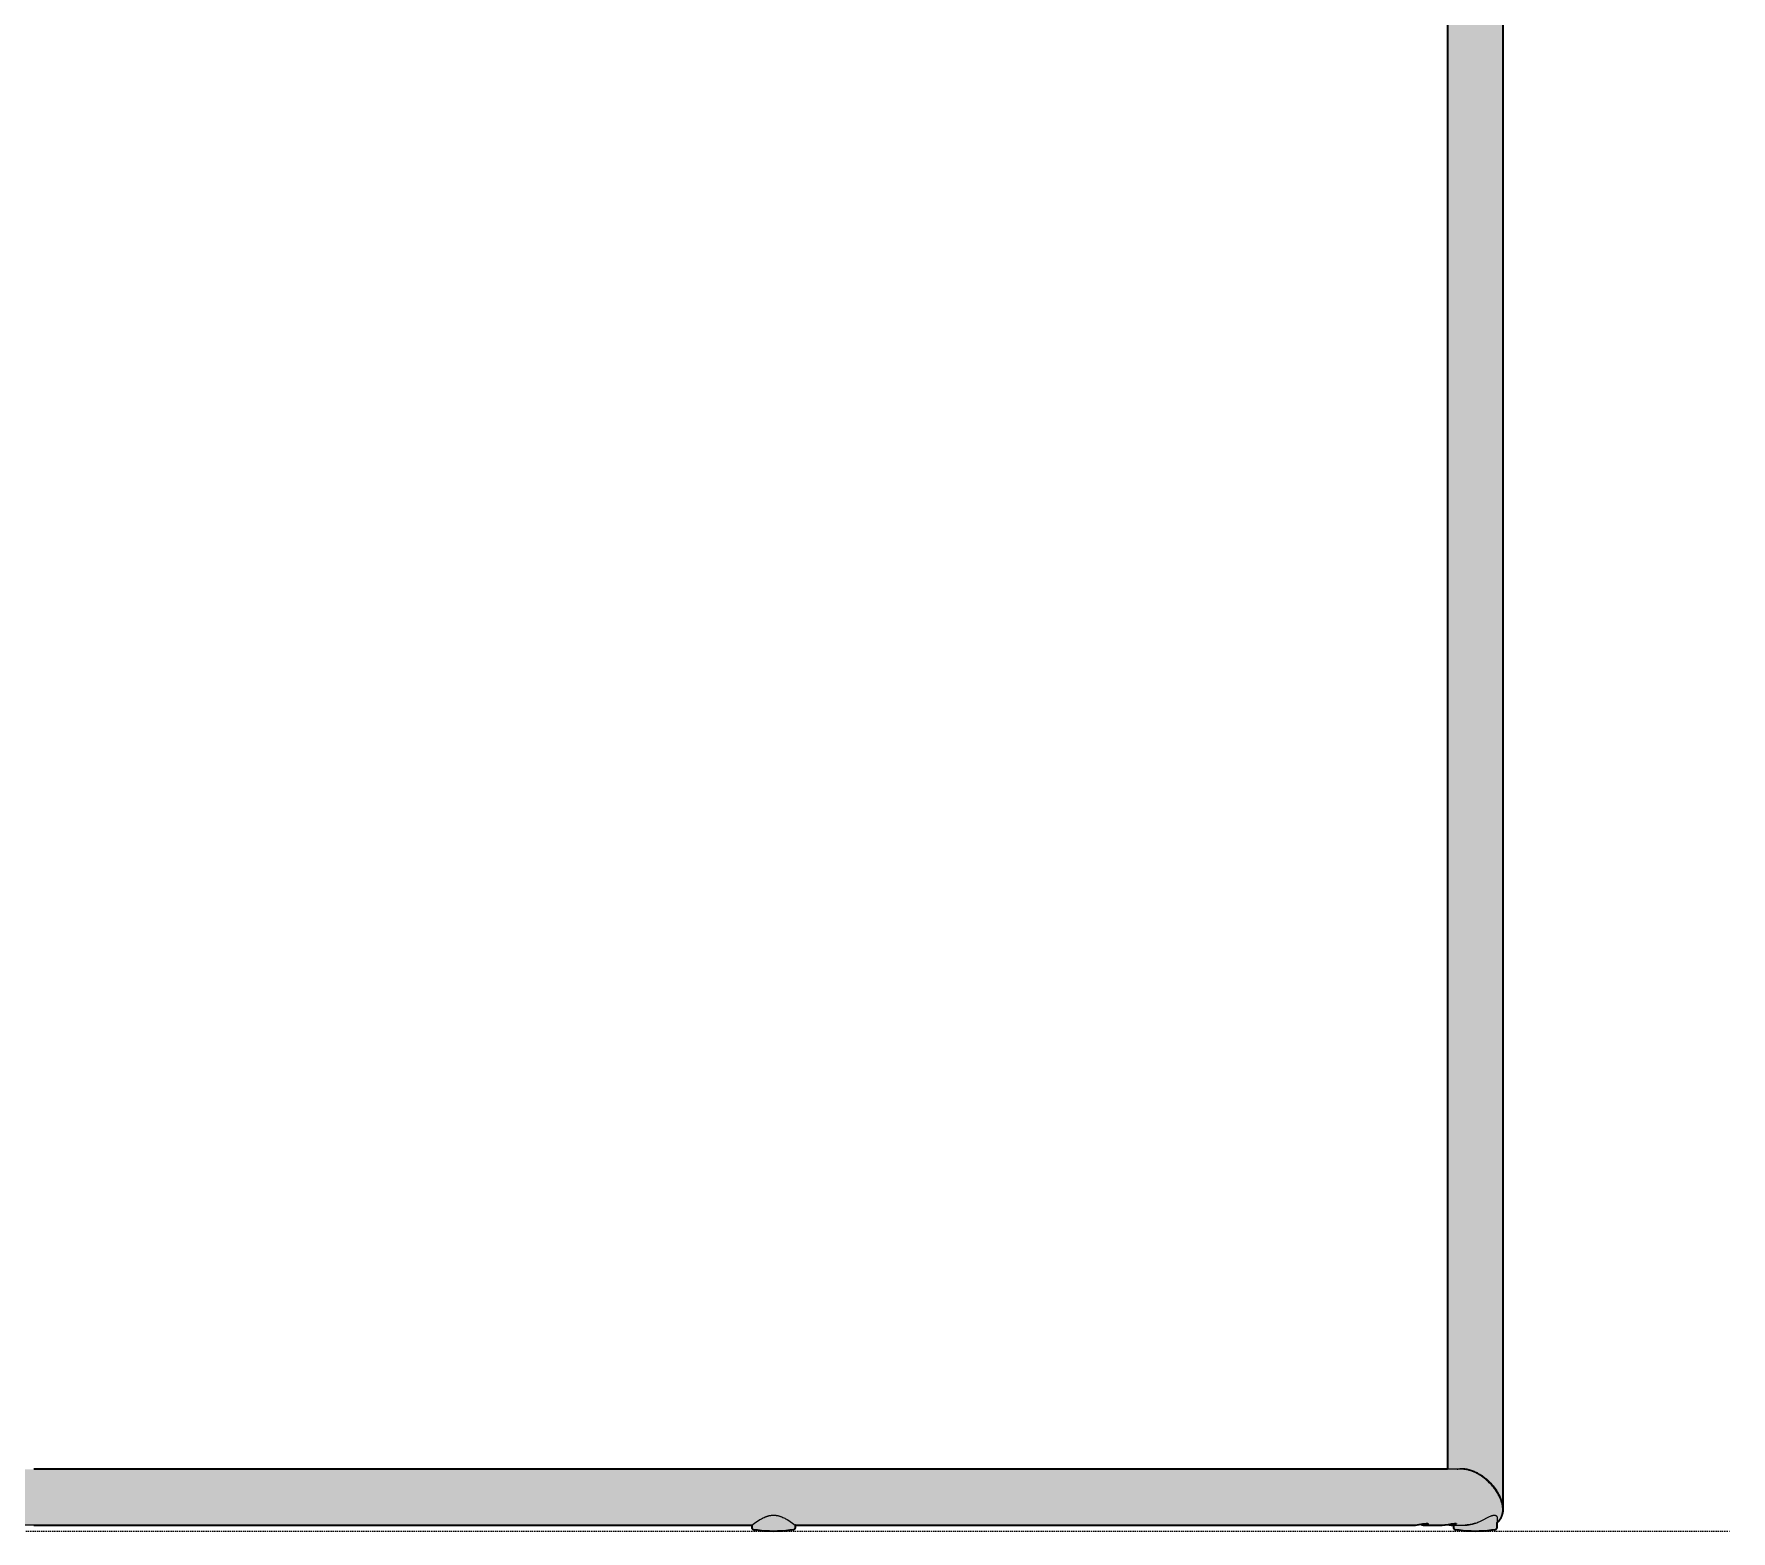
# Model space of a CAD drawing. Header units: millimetres. Extents: x 0 to 2832, y -1153 to 1503.
# Drawn here: x 852 to 1704, y 0 to 752 of the extents above; entities that cross this region are included whole.
import ezdxf

# ---------------------------------------------------------------- set-up
doc = ezdxf.new("R2010")
doc.units = ezdxf.units.MM
doc.linetypes.add('Dots', pattern=[1, 0, -1])
doc.layers.add('Blocks', color=7, linetype='Continuous')
doc.layers.add('Blocks$Fill', color=7, linetype='Continuous', true_color=0xffffff)
for name, color, linetype, lineweight, true_color in [('Blocks$Inner', 7, 'Continuous', 25, 0x007f00), ('Blocks$Outline', 7, 'Continuous', 35, 0xff3f3f), ('Groud', 7, 'Dots', 25, 0x243775)]:
    doc.layers.add(name, color=color, linetype=linetype, lineweight=lineweight, true_color=true_color)

# ---------------------------------------------------------------- blocks, each defined once
blk = doc.blocks.new('Colour Coat Rack Front')
at = {"layer": 'Blocks$Fill'}
h = blk.add_hatch(color=256, dxfattribs=at)
h.paths.add_polyline_path([(851.87, 1503.02), (213.6, 1503.02), (164.99, 1503.02), (164.67, 1503.02), (164.36, 1503), (164.05, 1502.98), (163.75, 1502.95), (163.46, 1502.91), (163.17, 1502.86), (162.88, 1502.8), (162.6, 1502.73), (162.47, 1502.69), (162.33, 1502.65), (162.2, 1502.61), (162.07, 1502.57), (161.94, 1502.52), (161.81, 1502.47), (161.68, 1502.42), (161.56, 1502.37), (161.44, 1502.32), (161.31, 1502.26), (161.2, 1502.2), (161.08, 1502.15), (160.96, 1502.08), (160.85, 1502.02), (160.74, 1501.95), (160.63, 1501.89), (160.52, 1501.82), (160.41, 1501.75), (160.31, 1501.68), (160.21, 1501.6), (160.11, 1501.53), (160.01, 1501.45), (159.91, 1501.37), (159.82, 1501.29), (159.73, 1501.21), (159.64, 1501.12), (159.55, 1501.04), (159.46, 1500.95), (159.38, 1500.86), (159.3, 1500.78), (159.22, 1500.68), (159.14, 1500.59), (159.06, 1500.5), (158.99, 1500.41), (158.92, 1500.31), (158.84, 1500.21), (158.78, 1500.12), (158.71, 1500.02), (158.65, 1499.92), (158.58, 1499.82), (158.52, 1499.71), (158.46, 1499.61), (158.41, 1499.51), (158.35, 1499.4), (158.25, 1499.19), (158.15, 1498.98), (158.13, 1498.94), (158.06, 1498.79), (157.99, 1498.64), (157.93, 1498.49), (157.87, 1498.34), (157.81, 1498.18), (157.76, 1498.02), (157.71, 1497.86), (157.66, 1497.7), (157.61, 1497.53), (157.57, 1497.36), (157.53, 1497.19), (157.5, 1497.02), (157.47, 1496.84), (157.44, 1496.66), (157.41, 1496.48), (157.39, 1496.3), (157.37, 1496.12), (157.35, 1495.93), (157.34, 1495.74), (157.33, 1495.56), (157.33, 1495.36), (157.33, 1495.17), (157.33, 10.87), (157.33, 10.68), (157.33, 10.49), (157.34, 10.3), (157.35, 10.11), (157.37, 9.92), (157.39, 9.74), (157.41, 9.56), (157.44, 9.38), (157.47, 9.2), (157.5, 9.03), (157.53, 8.85), (157.57, 8.68), (157.61, 8.51), (157.66, 8.35), (157.71, 8.18), (157.76, 8.02), (157.81, 7.86), (157.87, 7.71), (157.93, 7.55), (157.99, 7.4), (158.06, 7.25), (158.13, 7.11), (158.15, 7.07), (158.25, 6.85), (158.35, 6.64), (158.41, 6.54), (158.46, 6.43), (158.52, 6.33), (158.58, 6.23), (158.65, 6.13), (158.71, 6.03), (158.78, 5.93), (158.84, 5.83), (158.92, 5.73), (158.99, 5.64), (159.06, 5.54), (159.14, 5.45), (159.22, 5.36), (159.3, 5.27), (159.38, 5.18), (159.46, 5.09), (159.55, 5), (159.64, 4.92), (159.73, 4.84), (159.82, 4.75), (159.91, 4.67), (160.01, 4.59), (160.11, 4.52), (160.21, 4.44), (160.31, 4.37), (160.33, 4.36), (160.33, 1.84), (160.33, 1.81), (160.33, 1.77), (160.33, 1.74), (160.34, 1.7), (160.34, 1.67), (160.35, 1.64), (160.36, 1.6), (160.37, 1.57), (160.37, 1.54), (160.39, 1.5), (160.4, 1.47), (160.41, 1.44), (160.43, 1.41), (160.44, 1.38), (160.46, 1.35), (160.47, 1.32), (160.49, 1.29), (160.51, 1.26), (160.53, 1.23), (160.55, 1.21), (160.58, 1.18), (160.6, 1.16), (160.62, 1.13), (160.65, 1.11), (160.67, 1.08), (160.7, 1.06), (160.73, 1.04), (160.75, 1.02), (160.78, 1), (160.81, 0.98), (160.84, 0.97), (160.87, 0.95), (160.9, 0.94), (160.93, 0.92), (160.96, 0.91), (161, 0.9), (161.03, 0.89), (161.06, 0.88), (161.09, 0.87), (161.13, 0.86), (161.16, 0.85), (163.18, 0.55), (165.21, 0.31), (167.25, 0.14), (169.29, 0.03), (171.33, 0), (173.37, 0.03), (175.41, 0.14), (177.45, 0.31), (179.47, 0.55), (181.49, 0.85), (181.53, 0.86), (181.56, 0.87), (181.59, 0.88), (181.63, 0.89), (181.66, 0.9), (181.69, 0.91), (181.72, 0.92), (181.75, 0.94), (181.79, 0.95), (181.82, 0.97), (181.85, 0.98), (181.87, 1), (181.9, 1.02), (181.93, 1.04), (181.96, 1.06), (181.98, 1.08), (182.01, 1.11), (182.03, 1.13), (182.06, 1.16), (182.08, 1.18), (182.1, 1.21), (182.12, 1.23), (182.14, 1.26), (182.16, 1.29), (182.18, 1.32), (182.2, 1.35), (182.22, 1.38), (182.23, 1.41), (182.24, 1.44), (182.26, 1.47), (182.27, 1.5), (182.28, 1.54), (182.29, 1.57), (182.3, 1.6), (182.31, 1.64), (182.31, 1.67), (182.32, 1.7), (182.32, 1.74), (182.33, 1.77), (182.33, 1.81), (182.33, 1.84), (182.33, 3.02), (183.52, 3.02), (185.04, 3.15), (185.68, 3.23), (185.71, 3.23), (186.85, 3.11), (187.99, 3.02), (197.44, 3.02), (198.64, 3.12), (199.55, 3.22), (199.92, 3.17), (200.4, 3.11), (200.87, 3.07), (201.34, 3.04), (201.63, 3.03), (201.91, 3.02), (213.6, 3.02), (512.69, 3.02), (512.66, 3), (512.63, 2.98), (512.61, 2.96), (512.53, 2.9), (512.53, 1.84), (512.53, 1.81), (512.53, 1.77), (512.53, 1.74), (512.54, 1.7), (512.54, 1.67), (512.55, 1.64), (512.55, 1.6), (512.56, 1.57), (512.57, 1.54), (512.58, 1.5), (512.6, 1.47), (512.61, 1.44), (512.62, 1.41), (512.64, 1.38), (512.66, 1.35), (512.67, 1.32), (512.69, 1.29), (512.71, 1.26), (512.73, 1.23), (512.75, 1.21), (512.77, 1.18), (512.8, 1.16), (512.82, 1.13), (512.85, 1.11), (512.87, 1.08), (512.9, 1.06), (512.92, 1.04), (512.95, 1.02), (512.98, 1), (513.01, 0.98), (513.04, 0.97), (513.07, 0.95), (513.1, 0.94), (513.13, 0.92), (513.16, 0.91), (513.19, 0.9), (513.23, 0.89), (513.26, 0.88), (513.29, 0.87), (513.33, 0.86), (513.36, 0.85), (515.38, 0.55), (517.41, 0.31), (519.44, 0.14), (521.48, 0.03), (523.53, 0), (525.57, 0.03), (527.61, 0.14), (529.64, 0.31), (531.67, 0.55), (533.69, 0.85), (533.73, 0.86), (533.76, 0.87), (533.79, 0.88), (533.83, 0.89), (533.86, 0.9), (533.89, 0.91), (533.92, 0.92), (533.95, 0.94), (533.98, 0.95), (534.01, 0.97), (534.04, 0.98), (534.07, 1), (534.1, 1.02), (534.13, 1.04), (534.16, 1.06), (534.18, 1.08), (534.21, 1.11), (534.23, 1.13), (534.26, 1.16), (534.28, 1.18), (534.3, 1.21), (534.32, 1.23), (534.34, 1.26), (534.36, 1.29), (534.38, 1.32), (534.4, 1.35), (534.41, 1.38), (534.43, 1.41), (534.44, 1.44), (534.46, 1.47), (534.47, 1.5), (534.48, 1.54), (534.49, 1.57), (534.5, 1.6), (534.51, 1.64), (534.51, 1.67), (534.52, 1.7), (534.52, 1.74), (534.52, 1.77), (534.53, 1.81), (534.53, 1.84), (534.53, 2.8), (534.52, 2.82), (534.52, 2.85), (534.51, 2.87), (534.5, 2.9), (534.49, 2.92), (534.47, 2.94), (534.45, 2.96), (534.44, 2.96), (534.42, 2.98), (534.39, 3), (534.37, 3.02), (851.87, 3.02), (894.79, 3.02), (1212.29, 3.02), (1212.27, 3), (1212.26, 3), (1212.24, 2.98), (1212.23, 2.98), (1212.23, 2.97), (1212.22, 2.97), (1212.22, 2.97), (1212.21, 2.96), (1212.21, 2.96), (1212.2, 2.95), (1212.2, 2.95), (1212.19, 2.95), (1212.19, 2.94), (1212.18, 2.94), (1212.18, 2.93), (1212.17, 2.93), (1212.17, 2.92), (1212.17, 2.92), (1212.16, 2.91), (1212.16, 2.9), (1212.15, 2.9), (1212.15, 2.89), (1212.15, 2.89), (1212.15, 2.88), (1212.14, 2.87), (1212.14, 2.87), (1212.14, 2.86), (1212.14, 2.85), (1212.13, 2.85), (1212.13, 2.84), (1212.13, 2.83), (1212.13, 2.83), (1212.13, 2.82), (1212.13, 2.81), (1212.13, 2.81), (1212.13, 2.8), (1212.13, 1.84), (1212.13, 1.8), (1212.13, 1.77), (1212.13, 1.74), (1212.14, 1.7), (1212.14, 1.67), (1212.15, 1.63), (1212.16, 1.6), (1212.17, 1.57), (1212.18, 1.53), (1212.19, 1.5), (1212.2, 1.47), (1212.21, 1.43), (1212.23, 1.4), (1212.24, 1.37), (1212.26, 1.34), (1212.28, 1.31), (1212.3, 1.28), (1212.32, 1.25), (1212.34, 1.23), (1212.36, 1.2), (1212.38, 1.17), (1212.41, 1.15), (1212.43, 1.12), (1212.46, 1.1), (1212.48, 1.08), (1212.51, 1.05), (1212.54, 1.03), (1212.57, 1.01), (1212.59, 0.99), (1212.62, 0.98), (1212.65, 0.96), (1212.69, 0.94), (1212.72, 0.93), (1212.75, 0.91), (1212.96, 0.85), (1214.98, 0.55), (1217.01, 0.31), (1219.05, 0.14), (1221.09, 0.03), (1223.13, 0), (1225.17, 0.03), (1227.21, 0.14), (1229.25, 0.31), (1231.28, 0.55), (1233.3, 0.85), (1233.33, 0.86), (1233.36, 0.87), (1233.4, 0.88), (1233.43, 0.89), (1233.46, 0.9), (1233.49, 0.91), (1233.52, 0.92), (1233.56, 0.94), (1233.59, 0.95), (1233.62, 0.97), (1233.65, 0.98), (1233.68, 1), (1233.7, 1.02), (1233.73, 1.04), (1233.76, 1.06), (1233.78, 1.08), (1233.81, 1.11), (1233.83, 1.13), (1233.86, 1.16), (1233.88, 1.18), (1233.9, 1.21), (1233.92, 1.23), (1233.95, 1.26), (1233.96, 1.29), (1233.98, 1.32), (1234, 1.35), (1234.02, 1.38), (1234.03, 1.41), (1234.05, 1.44), (1234.06, 1.47), (1234.07, 1.5), (1234.08, 1.54), (1234.09, 1.57), (1234.1, 1.6), (1234.11, 1.64), (1234.11, 1.67), (1234.12, 1.7), (1234.12, 1.74), (1234.13, 1.77), (1234.13, 1.81), (1234.13, 1.84), (1234.13, 2.8), (1234.13, 2.82), (1234.12, 2.85), (1234.11, 2.87), (1234.1, 2.9), (1234.09, 2.92), (1234.07, 2.94), (1234.05, 2.96), (1234.05, 2.96), (1234.05, 2.96), (1234.04, 2.96), (1234.04, 2.97), (1234.03, 2.97), (1234.02, 2.98), (1234.02, 2.98), (1234.01, 2.99), (1234, 3), (1233.99, 3), (1233.97, 3.02), (1533.06, 3.02), (1544.79, 3.02), (1545.35, 3.03), (1547.25, 3.23), (1549.1, 3.55), (1550.61, 3.8), (1551.46, 3.82), (1551.46, 3.1), (1548.29, 3.1), (1549.26, 3.02), (1558.71, 3.02), (1560.27, 3.16), (1561.82, 3.35), (1563.36, 3.58), (1564.9, 3.85), (1565.4, 3.85), (1565.4, 3.85), (1565.41, 3.86), (1565.42, 3.86), (1565.43, 3.86), (1565.44, 3.86), (1565.44, 3.86), (1565.45, 3.86), (1565.46, 3.86), (1565.47, 3.87), (1565.48, 3.87), (1565.49, 3.87), (1565.49, 3.86), (1565.5, 3.86), (1565.51, 3.86), (1565.52, 3.86), (1565.53, 3.86), (1565.53, 3.86), (1565.54, 3.86), (1565.55, 3.85), (1565.56, 3.85), (1565.57, 3.85), (1565.57, 3.85), (1565.58, 3.84), (1565.59, 3.84), (1565.6, 3.83), (1565.6, 3.83), (1565.61, 3.83), (1565.62, 3.82), (1565.62, 3.82), (1565.63, 3.81), (1565.64, 3.81), (1565.64, 3.8), (1565.65, 3.79), (1565.65, 3.79), (1565.66, 3.78), (1565.67, 3.78), (1565.67, 3.77), (1565.67, 3.76), (1565.68, 3.75), (1565.68, 3.75), (1565.69, 3.74), (1565.69, 3.73), (1565.7, 3.73), (1565.7, 3.72), (1565.7, 3.71), (1565.7, 3.7), (1565.71, 3.69), (1565.71, 3.69), (1565.71, 3.68), (1565.71, 3.67), (1565.71, 3.66), (1565.72, 3.65), (1565.72, 3.65), (1565.72, 3.64), (1565.72, 3.63), (1565.41, 3.38), (1565.41, 3.1), (1562.21, 3.1), (1563.18, 3.02), (1564.33, 3.02), (1564.33, 1.84), (1564.33, 1.81), (1564.33, 1.77), (1564.33, 1.74), (1564.34, 1.7), (1564.34, 1.67), (1564.35, 1.64), (1564.36, 1.6), (1564.37, 1.57), (1564.37, 1.54), (1564.39, 1.5), (1564.4, 1.47), (1564.41, 1.44), (1564.43, 1.41), (1564.44, 1.38), (1564.46, 1.35), (1564.47, 1.32), (1564.49, 1.29), (1564.51, 1.26), (1564.53, 1.23), (1564.55, 1.21), (1564.58, 1.18), (1564.6, 1.16), (1564.62, 1.13), (1564.65, 1.11), (1564.67, 1.08), (1564.7, 1.06), (1564.73, 1.04), (1564.75, 1.02), (1564.78, 1), (1564.81, 0.98), (1564.84, 0.97), (1564.87, 0.95), (1564.9, 0.94), (1564.93, 0.92), (1564.96, 0.91), (1565, 0.9), (1565.03, 0.89), (1565.06, 0.88), (1565.09, 0.87), (1565.13, 0.86), (1565.16, 0.85), (1567.18, 0.55), (1569.21, 0.31), (1571.25, 0.14), (1573.29, 0.03), (1575.33, 0), (1577.37, 0.03), (1579.41, 0.14), (1581.45, 0.31), (1583.47, 0.55), (1585.49, 0.85), (1585.53, 0.86), (1585.56, 0.87), (1585.59, 0.88), (1585.63, 0.89), (1585.66, 0.9), (1585.69, 0.91), (1585.72, 0.92), (1585.75, 0.94), (1585.79, 0.95), (1585.82, 0.97), (1585.85, 0.98), (1585.87, 1), (1585.9, 1.02), (1585.93, 1.04), (1585.96, 1.06), (1585.98, 1.08), (1586.01, 1.11), (1586.03, 1.13), (1586.06, 1.16), (1586.08, 1.18), (1586.1, 1.21), (1586.12, 1.23), (1586.14, 1.26), (1586.16, 1.29), (1586.18, 1.32), (1586.2, 1.35), (1586.22, 1.38), (1586.23, 1.41), (1586.24, 1.44), (1586.26, 1.47), (1586.27, 1.5), (1586.28, 1.54), (1586.29, 1.57), (1586.3, 1.6), (1586.31, 1.64), (1586.31, 1.67), (1586.32, 1.7), (1586.32, 1.74), (1586.33, 1.77), (1586.33, 1.81), (1586.33, 1.84), (1586.33, 4.36), (1586.42, 4.42), (1586.52, 4.5), (1586.61, 4.57), (1586.7, 4.64), (1586.79, 4.72), (1586.88, 4.79), (1586.97, 4.87), (1587.05, 4.95), (1587.13, 5.03), (1587.22, 5.12), (1587.29, 5.2), (1587.37, 5.28), (1587.45, 5.37), (1587.52, 5.46), (1587.59, 5.54), (1587.66, 5.63), (1587.73, 5.72), (1587.8, 5.81), (1587.86, 5.91), (1587.93, 6), (1588.05, 6.19), (1588.16, 6.38), (1588.27, 6.58), (1588.37, 6.78), (1588.47, 6.98), (1588.5, 7.07), (1588.62, 7.32), (1588.73, 7.58), (1588.83, 7.84), (1588.92, 8.11), (1589, 8.38), (1589.07, 8.65), (1589.14, 8.92), (1589.19, 9.2), (1589.24, 9.47), (1589.27, 9.75), (1589.3, 10.03), (1589.32, 10.31), (1589.33, 10.59), (1589.33, 10.87), (1589.33, 1495.17), (1589.33, 1495.45), (1589.32, 1495.73), (1589.3, 1496.01), (1589.27, 1496.29), (1589.24, 1496.57), (1589.19, 1496.85), (1589.14, 1497.12), (1589.07, 1497.4), (1589, 1497.67), (1588.92, 1497.93), (1588.83, 1498.2), (1588.73, 1498.46), (1588.62, 1498.72), (1588.5, 1498.98), (1588.47, 1499.06), (1588.41, 1499.19), (1588.35, 1499.31), (1588.28, 1499.44), (1588.22, 1499.57), (1588.14, 1499.7), (1588.07, 1499.82), (1587.99, 1499.94), (1587.91, 1500.06), (1587.83, 1500.18), (1587.75, 1500.3), (1587.66, 1500.42), (1587.57, 1500.53), (1587.47, 1500.64), (1587.38, 1500.75), (1587.28, 1500.86), (1587.18, 1500.97), (1587.07, 1501.07), (1586.96, 1501.18), (1586.85, 1501.28), (1586.74, 1501.37), (1586.62, 1501.47), (1586.5, 1501.56), (1586.37, 1501.65), (1586.25, 1501.74), (1586.12, 1501.83), (1585.99, 1501.91), (1585.85, 1501.99), (1585.72, 1502.07), (1585.58, 1502.15), (1585.43, 1502.22), (1585.29, 1502.29), (1585.14, 1502.35), (1584.99, 1502.42), (1584.83, 1502.48), (1584.68, 1502.54), (1584.52, 1502.59), (1584.36, 1502.64), (1584.19, 1502.69), (1584.03, 1502.74), (1583.86, 1502.78), (1583.69, 1502.82), (1583.51, 1502.85), (1583.34, 1502.88), (1583.16, 1502.91), (1582.98, 1502.94), (1582.8, 1502.96), (1582.61, 1502.98), (1582.43, 1502.99), (1582.24, 1503.01), (1582.05, 1503.01), (1581.86, 1503.02), (1581.67, 1503.02), (1533.06, 1503.02), (1223.13, 1503.02), (894.79, 1503.02)], flags=0)
h.paths.add_polyline_path([(851.87, 31.02), (523.53, 31.02), (213.6, 31.02), (185.33, 31.02), (185.33, 1475.02), (197.44, 1475.02), (198.58, 1475.11), (199.71, 1475.23), (200.84, 1475.38), (201.97, 1475.58), (203.08, 1475.81), (203.21, 1475.83), (203.34, 1475.85), (203.46, 1475.86), (203.59, 1475.87), (203.72, 1475.88), (203.85, 1475.88), (203.97, 1475.87), (204.1, 1475.86), (204.23, 1475.85), (204.23, 1475.85), (204.23, 1475.06), (200.94, 1475.06), (201.91, 1475.02), (213.6, 1475.02), (851.87, 1475.02), (894.79, 1475.02), (1223.13, 1475.02), (1533.06, 1475.02), (1544.79, 1475.02), (1546.27, 1475.14), (1547.75, 1475.32), (1549.22, 1475.54), (1550.68, 1475.81), (1551.46, 1475.81), (1551.46, 1475.06), (1548.3, 1475.06), (1549.26, 1475.02), (1558.71, 1475.02), (1559.88, 1475.11), (1561.04, 1475.24), (1562.2, 1475.39), (1563.36, 1475.59), (1564.51, 1475.81), (1565.41, 1475.81), (1565.41, 1475.06), (1561.33, 1475.06), (1561.33, 31.02), (1533.06, 31.02), (1223.13, 31.02), (894.79, 31.02)], flags=0)
at = {"layer": 'Blocks$Inner'}
for p, q in [((1561.33, 31.02), (1561.33, 1475.06)), ((1234.05, 2.96), (1233.93, 3)), ((1549.26, 3.02), (1550.45, 3.1)), ((1563.18, 3.02), (1564.38, 3.1))]:
    blk.add_line(p, q, dxfattribs=at)
for points in [[(1589.33, 1495.17), (1589.33, 10.87), (1589.33, 10.59), (1589.32, 10.31), (1589.3, 10.03), (1589.27, 9.75), (1589.24, 9.47), (1589.19, 9.2), (1589.14, 8.92), (1589.07, 8.65), (1589, 8.38), (1588.92, 8.11), (1588.83, 7.84), (1588.73, 7.58), (1588.62, 7.32), (1588.5, 7.07)], [(1586.33, 4.36), (1586.42, 4.42), (1586.52, 4.5), (1586.61, 4.57), (1586.7, 4.64), (1586.79, 4.72), (1586.88, 4.79), (1586.97, 4.87), (1587.05, 4.95), (1587.13, 5.03), (1587.22, 5.12), (1587.29, 5.2), (1587.37, 5.28), (1587.45, 5.37), (1587.52, 5.46), (1587.59, 5.54), (1587.66, 5.63), (1587.73, 5.72), (1587.8, 5.81), (1587.86, 5.91), (1587.93, 6), (1588.05, 6.19), (1588.16, 6.38), (1588.27, 6.58), (1588.37, 6.78), (1588.47, 6.98), (1588.55, 7.18), (1588.63, 7.39), (1588.71, 7.6), (1588.78, 7.81), (1588.84, 8.02), (1588.9, 8.24), (1588.95, 8.45), (1588.99, 8.67), (1589.03, 8.89), (1589.07, 9.11), (1589.09, 9.33), (1589.12, 9.55), (1589.14, 9.77), (1589.15, 9.99), (1589.16, 10.21), (1589.16, 10.43), (1589.16, 10.65), (1589.16, 10.87), (1589.15, 11.09), (1589.14, 11.31), (1589.12, 11.52), (1589.07, 11.96), (1589.02, 12.39), (1588.94, 12.81), (1588.86, 13.23), (1588.76, 13.64), (1588.66, 14.05), (1588.55, 14.45), (1588.42, 14.84), (1588.29, 15.22), (1588.16, 15.6), (1588.02, 15.97), (1587.87, 16.33), (1587.72, 16.68), (1587.56, 17.02), (1587.35, 17.47), (1587.12, 17.92), (1586.86, 18.4), (1586.59, 18.88), (1586.29, 19.38), (1585.97, 19.89), (1585.62, 20.41), (1585.24, 20.94), (1584.84, 21.48), (1584.41, 22.03), (1583.95, 22.59), (1583.46, 23.16), (1582.94, 23.72), (1582.38, 24.29), (1581.8, 24.86), (1581.18, 25.42), (1580.53, 25.98), (1579.86, 26.52), (1579.15, 27.06), (1578.42, 27.57), (1578.04, 27.82), (1577.66, 28.06), (1577.27, 28.3), (1576.88, 28.53), (1576.48, 28.75), (1576.08, 28.97), (1575.67, 29.18), (1575.26, 29.37), (1574.85, 29.56), (1574.43, 29.74), (1574.01, 29.91), (1573.59, 30.07), (1573.17, 30.22), (1572.75, 30.35), (1572.33, 30.48), (1571.91, 30.59), (1571.49, 30.69), (1571.08, 30.78), (1570.66, 30.85), (1570.25, 30.91), (1569.85, 30.96), (1569.45, 30.99), (1569.05, 31.01), (1568.66, 31.02), (1533.06, 31.02), (1223.13, 31.02), (894.79, 31.02), (851.87, 31.02)], [(1566.22, 31.02), (1566.37, 31.06), (1566.52, 31.1), (1566.67, 31.14), (1566.82, 31.17), (1566.97, 31.2), (1567.12, 31.23), (1567.43, 31.28), (1567.73, 31.32), (1568.04, 31.35), (1568.34, 31.36), (1568.65, 31.37), (1568.96, 31.37), (1569.26, 31.37), (1569.57, 31.35), (1569.87, 31.33), (1570.17, 31.3), (1570.47, 31.26), (1570.77, 31.22), (1571.06, 31.16), (1571.36, 31.11), (1571.64, 31.05), (1571.93, 30.98), (1572.21, 30.91), (1572.77, 30.75), (1573.31, 30.58), (1573.84, 30.39), (1574.35, 30.2), (1574.85, 29.99), (1575.33, 29.77), (1575.77, 29.56), (1576.23, 29.33), (1576.7, 29.08), (1577.19, 28.8), (1577.68, 28.5), (1578.19, 28.18), (1578.72, 27.83), (1579.25, 27.46), (1579.79, 27.05), (1580.34, 26.62), (1580.9, 26.16), (1581.46, 25.67), (1582.03, 25.15), (1582.6, 24.59), (1583.16, 24.01), (1583.73, 23.39), (1584.28, 22.74), (1584.83, 22.07), (1585.36, 21.36), (1585.88, 20.63), (1586.13, 20.25), (1586.37, 19.87), (1586.61, 19.48), (1586.84, 19.09), (1587.06, 18.69), (1587.28, 18.29), (1587.48, 17.88), (1587.68, 17.47), (1587.87, 17.06), (1588.05, 16.64), (1588.22, 16.22), (1588.38, 15.81), (1588.52, 15.38), (1588.66, 14.96), (1588.78, 14.54), (1588.9, 14.12), (1589, 13.71), (1589.08, 13.29), (1589.16, 12.88), (1589.22, 12.47), (1589.27, 12.06), (1589.3, 11.66), (1589.32, 11.26), (1589.33, 10.87)], [(1212.29, 3.02), (894.79, 3.02), (851.87, 3.02), (534.37, 3.02)], [(1212.21, 2.96), (1212.21, 2.96), (1212.22, 2.97), (1212.23, 2.97), (1212.23, 2.98), (1212.24, 2.98), (1212.26, 3), (1212.27, 3), (1213.59, 3.98), (1214.78, 4.8), (1215.48, 5.26), (1216.25, 5.73), (1216.66, 5.97), (1217.09, 6.21), (1217.53, 6.44), (1217.98, 6.66), (1218.45, 6.88), (1218.93, 7.09), (1219.17, 7.18), (1219.42, 7.28), (1219.68, 7.37), (1219.93, 7.45), (1220.19, 7.53), (1220.45, 7.61), (1220.71, 7.67), (1220.97, 7.74), (1221.24, 7.79), (1221.51, 7.84), (1221.78, 7.88), (1222.05, 7.92), (1222.31, 7.95), (1222.58, 7.96), (1222.86, 7.98), (1223.13, 7.98), (1223.4, 7.98), (1223.67, 7.96), (1223.94, 7.95), (1224.21, 7.92), (1224.48, 7.88), (1224.75, 7.84), (1225.02, 7.79), (1225.28, 7.74), (1225.55, 7.67), (1225.81, 7.61), (1226.07, 7.53), (1226.33, 7.45), (1226.58, 7.37), (1226.83, 7.28), (1227.08, 7.18), (1227.33, 7.09), (1227.81, 6.88), (1228.28, 6.66), (1228.73, 6.44), (1229.17, 6.21), (1229.59, 5.97), (1230.01, 5.73), (1230.78, 5.26), (1231.48, 4.8), (1232.67, 3.98), (1233.99, 3), (1234, 3), (1234.01, 2.99), (1234.02, 2.98), (1234.02, 2.98), (1234.03, 2.97), (1234.04, 2.97), (1234.04, 2.96), (1234.05, 2.96), (1234.05, 2.96), (1234.07, 2.94), (1234.09, 2.92), (1234.1, 2.9), (1234.11, 2.87), (1234.12, 2.85), (1234.13, 2.82), (1234.13, 2.8), (1234.13, 1.84), (1234.13, 1.81), (1234.13, 1.77), (1234.12, 1.74), (1234.12, 1.7), (1234.11, 1.67), (1234.11, 1.64), (1234.1, 1.6), (1234.09, 1.57), (1234.08, 1.54), (1234.07, 1.5), (1234.06, 1.47), (1234.05, 1.44), (1234.03, 1.41), (1234.02, 1.38), (1234, 1.35), (1233.98, 1.32), (1233.96, 1.29), (1233.95, 1.26), (1233.92, 1.23), (1233.9, 1.21), (1233.88, 1.18), (1233.86, 1.16), (1233.83, 1.13), (1233.81, 1.11), (1233.78, 1.08), (1233.76, 1.06), (1233.73, 1.04), (1233.7, 1.02), (1233.68, 1), (1233.65, 0.98), (1233.62, 0.97), (1233.59, 0.95), (1233.56, 0.94), (1233.52, 0.92), (1233.49, 0.91), (1233.46, 0.9), (1233.43, 0.89), (1233.4, 0.88), (1233.36, 0.87), (1233.33, 0.86), (1233.3, 0.85), (1231.28, 0.55), (1229.25, 0.31), (1227.21, 0.14), (1225.17, 0.03), (1223.13, 0), (1221.09, 0.03), (1219.05, 0.14), (1217.01, 0.31), (1214.98, 0.55), (1212.96, 0.85), (1212.75, 0.91), (1212.72, 0.93), (1212.69, 0.94), (1212.65, 0.96), (1212.62, 0.98), (1212.59, 0.99), (1212.57, 1.01), (1212.54, 1.03), (1212.51, 1.05), (1212.48, 1.08), (1212.46, 1.1), (1212.43, 1.12), (1212.41, 1.15), (1212.38, 1.17), (1212.36, 1.2), (1212.34, 1.23), (1212.32, 1.25), (1212.3, 1.28), (1212.28, 1.31), (1212.26, 1.34), (1212.24, 1.37), (1212.23, 1.4), (1212.21, 1.43), (1212.2, 1.47), (1212.19, 1.5), (1212.18, 1.53), (1212.17, 1.57), (1212.16, 1.6), (1212.15, 1.63), (1212.14, 1.67), (1212.14, 1.7), (1212.13, 1.74), (1212.13, 1.77), (1212.13, 1.8), (1212.13, 1.84), (1212.13, 2.8), (1212.13, 2.81), (1212.13, 2.81), (1212.13, 2.82), (1212.13, 2.83), (1212.13, 2.83), (1212.13, 2.84), (1212.13, 2.85), (1212.14, 2.85), (1212.14, 2.86), (1212.14, 2.87), (1212.14, 2.87), (1212.15, 2.88), (1212.15, 2.89), (1212.15, 2.89), (1212.15, 2.9), (1212.16, 2.9), (1212.16, 2.91), (1212.17, 2.92), (1212.17, 2.92), (1212.17, 2.93), (1212.18, 2.93), (1212.18, 2.94), (1212.19, 2.94), (1212.19, 2.95), (1212.2, 2.95), (1212.2, 2.95), (1212.21, 2.96), (1212.21, 2.96), (1212.22, 2.97), (1212.23, 2.97), (1212.23, 2.97), (1212.24, 2.98), (1212.24, 2.98), (1212.25, 2.98), (1212.26, 2.99), (1212.26, 2.99), (1212.27, 2.99), (1212.28, 2.99), (1212.28, 2.99), (1212.29, 3), (1212.3, 3), (1212.3, 3), (1212.31, 3), (1212.32, 3), (1212.32, 3), (1212.33, 3)], [(1551.46, 3.37), (1551.76, 3.62), (1551.76, 3.64), (1551.76, 3.66), (1551.54, 3.82), (1550.61, 3.8), (1549.1, 3.55), (1547.25, 3.23), (1545.35, 3.03), (1544.79, 3.02), (1533.06, 3.02), (1233.97, 3.02)], [(1551.46, 3.83), (1551.46, 3.1), (1546.22, 3.1)], [(1565.41, 3.38), (1565.72, 3.63), (1565.72, 3.64), (1565.72, 3.65), (1565.72, 3.65), (1565.71, 3.66), (1565.71, 3.67), (1565.71, 3.68), (1565.71, 3.69), (1565.71, 3.69), (1565.7, 3.7), (1565.7, 3.71), (1565.7, 3.72), (1565.7, 3.73), (1565.69, 3.73), (1565.69, 3.74), (1565.68, 3.75), (1565.68, 3.75), (1565.67, 3.76), (1565.67, 3.77), (1565.67, 3.78), (1565.66, 3.78), (1565.65, 3.79), (1565.65, 3.79), (1565.64, 3.8), (1565.64, 3.81), (1565.63, 3.81), (1565.62, 3.82), (1565.62, 3.82), (1565.61, 3.83), (1565.6, 3.83), (1565.6, 3.83), (1565.59, 3.84), (1565.58, 3.84), (1565.57, 3.85), (1565.57, 3.85), (1565.56, 3.85), (1565.55, 3.85), (1565.54, 3.86), (1565.53, 3.86), (1565.53, 3.86), (1565.52, 3.86), (1565.51, 3.86), (1565.5, 3.86), (1565.49, 3.86), (1565.49, 3.87), (1565.48, 3.87), (1565.47, 3.87), (1565.46, 3.86), (1565.45, 3.86), (1565.44, 3.86), (1565.44, 3.86), (1565.43, 3.86), (1565.42, 3.86), (1565.41, 3.86), (1565.4, 3.85), (1565.4, 3.85), (1564.9, 3.85), (1563.36, 3.58), (1561.82, 3.35), (1560.27, 3.16), (1558.71, 3.02), (1549.26, 3.02), (1547.04, 3.2)], [(1565.41, 3.85), (1565.41, 3.1), (1560.14, 3.1)], [(1560.95, 3.2), (1563.18, 3.02), (1571.01, 3.02)], [(1569.63, 3.02), (1570.31, 3), (1570.56, 3), (1570.81, 3.01), (1571.06, 3.02), (1571.32, 3.04), (1571.58, 3.07), (1571.84, 3.1), (1572.1, 3.13), (1572.36, 3.17), (1572.89, 3.27), (1573.43, 3.38), (1573.96, 3.52), (1574.5, 3.66), (1575.03, 3.83), (1575.55, 4), (1576.07, 4.19), (1576.59, 4.39), (1577.1, 4.6), (1577.6, 4.82), (1578.58, 5.27), (1582.16, 7.08), (1582.56, 7.27), (1582.94, 7.44), (1583.31, 7.6), (1583.49, 7.67), (1583.66, 7.73), (1583.83, 7.79), (1584, 7.84), (1584.16, 7.88), (1584.23, 7.9), (1584.31, 7.92), (1584.39, 7.93), (1584.46, 7.94), (1584.54, 7.95), (1584.61, 7.96), (1584.68, 7.97), (1584.75, 7.98), (1584.82, 7.98), (1584.89, 7.98), (1584.96, 7.98), (1585.03, 7.98), (1585.09, 7.97), (1585.12, 7.97), (1585.15, 7.96), (1585.19, 7.96), (1585.22, 7.95), (1585.25, 7.95), (1585.28, 7.94), (1585.31, 7.93), (1585.34, 7.93), (1585.37, 7.92), (1585.4, 7.91), (1585.43, 7.9), (1585.46, 7.89), (1585.49, 7.88), (1585.52, 7.87), (1585.54, 7.86), (1585.57, 7.85), (1585.59, 7.83), (1585.62, 7.82), (1585.64, 7.81), (1585.67, 7.8), (1585.69, 7.78), (1585.72, 7.77), (1585.74, 7.75), (1585.76, 7.73), (1585.79, 7.72), (1585.81, 7.7), (1585.83, 7.68), (1585.85, 7.66), (1585.88, 7.65), (1585.9, 7.63), (1585.92, 7.61), (1585.94, 7.59), (1585.96, 7.57), (1585.98, 7.54), (1585.99, 7.52), (1586.01, 7.5), (1586.03, 7.48), (1586.05, 7.46), (1586.06, 7.44), (1586.08, 7.41), (1586.09, 7.39), (1586.11, 7.37), (1586.12, 7.34), (1586.14, 7.32), (1586.15, 7.29), (1586.16, 7.27), (1586.17, 7.24), (1586.19, 7.22), (1586.2, 7.19), (1586.21, 7.16), (1586.22, 7.14), (1586.23, 7.11), (1586.24, 7.08), (1586.25, 7.06), (1586.25, 7.03), (1586.26, 7), (1586.27, 6.97), (1586.28, 6.95), (1586.29, 6.89), (1586.3, 6.83), (1586.31, 6.78), (1586.32, 6.72), (1586.32, 6.67), (1586.32, 6.61), (1586.33, 6.56), (1586.33, 6.5), (1586.33, 1.84), (1586.33, 1.81), (1586.33, 1.77), (1586.32, 1.74), (1586.32, 1.7), (1586.31, 1.67), (1586.31, 1.64), (1586.3, 1.6), (1586.29, 1.57), (1586.28, 1.54), (1586.27, 1.5), (1586.26, 1.47), (1586.24, 1.44), (1586.23, 1.41), (1586.22, 1.38), (1586.2, 1.35), (1586.18, 1.32), (1586.16, 1.29), (1586.14, 1.26), (1586.12, 1.23), (1586.1, 1.21), (1586.08, 1.18), (1586.06, 1.16), (1586.03, 1.13), (1586.01, 1.11), (1585.98, 1.08), (1585.96, 1.06), (1585.93, 1.04), (1585.9, 1.02), (1585.87, 1), (1585.85, 0.98), (1585.82, 0.97), (1585.79, 0.95), (1585.75, 0.94), (1585.72, 0.92), (1585.69, 0.91), (1585.66, 0.9), (1585.63, 0.89), (1585.59, 0.88), (1585.56, 0.87), (1585.53, 0.86), (1585.49, 0.85), (1583.47, 0.55), (1581.45, 0.31), (1579.41, 0.14), (1577.37, 0.03), (1575.33, 0), (1573.29, 0.03), (1571.25, 0.14), (1569.21, 0.31), (1567.18, 0.55), (1565.16, 0.85), (1565.13, 0.86), (1565.09, 0.87), (1565.06, 0.88), (1565.03, 0.89), (1565, 0.9), (1564.96, 0.91), (1564.93, 0.92), (1564.9, 0.94), (1564.87, 0.95), (1564.84, 0.97), (1564.81, 0.98), (1564.78, 1), (1564.75, 1.02), (1564.73, 1.04), (1564.7, 1.06), (1564.67, 1.08), (1564.65, 1.11), (1564.62, 1.13), (1564.6, 1.16), (1564.58, 1.18), (1564.55, 1.21), (1564.53, 1.23), (1564.51, 1.26), (1564.49, 1.29), (1564.47, 1.32), (1564.46, 1.35), (1564.44, 1.38), (1564.43, 1.41), (1564.41, 1.44), (1564.4, 1.47), (1564.39, 1.5), (1564.37, 1.54), (1564.37, 1.57), (1564.36, 1.6), (1564.35, 1.64), (1564.34, 1.67), (1564.34, 1.7), (1564.33, 1.74), (1564.33, 1.77), (1564.33, 1.81), (1564.33, 1.84), (1564.33, 3.02)], [(1575.33, 3.92), (1574.84, 3.76), (1574.35, 3.61), (1573.86, 3.48), (1573.36, 3.36), (1572.86, 3.26), (1572.35, 3.18), (1571.84, 3.11), (1571.33, 3.06), (1570.82, 3.02), (1570.31, 3)]]:
    blk.add_lwpolyline(points, dxfattribs=at)
at = {"layer": 'Blocks$Outline'}
for points in [[(1589.33, 10.87), (1589.33, 1495.17)], [(1561.33, 1475.06), (1561.33, 31.02)], [(894.79, 31.02), (851.87, 31.02)], [(1223.13, 31.02), (894.79, 31.02)], [(1533.06, 31.02), (1223.13, 31.02)], [(1561.33, 31.02), (1533.06, 31.02)], [(1589, 8.38), (1589.07, 8.65)], [(1589.07, 8.65), (1589.14, 8.92)], [(1589.14, 8.92), (1589.19, 9.2)], [(1589.19, 9.2), (1589.24, 9.47)], [(1589.24, 9.47), (1589.27, 9.75)], [(1589.27, 9.75), (1589.3, 10.03)], [(1589.3, 10.03), (1589.32, 10.31)], [(1589.32, 10.31), (1589.33, 10.59)], [(1589.33, 10.59), (1589.33, 10.87)], [(851.87, 3.02), (894.79, 3.02)], [(894.79, 3.02), (1212.29, 3.02)], [(1212.14, 2.85), (1212.13, 2.85)], [(1212.13, 2.85), (1212.13, 2.84)], [(1212.13, 2.84), (1212.13, 2.83)], [(1212.13, 2.83), (1212.13, 2.83)], [(1212.13, 2.83), (1212.13, 2.82)], [(1212.13, 2.82), (1212.13, 2.81)], [(1212.13, 2.81), (1212.13, 2.81)], [(1212.13, 2.81), (1212.13, 2.8)], [(1212.13, 2.8), (1212.13, 1.84)], [(1212.13, 1.84), (1212.13, 1.8)], [(1212.13, 1.8), (1212.13, 1.77)], [(1212.13, 1.77), (1212.13, 1.74)], [(1212.13, 1.74), (1212.14, 1.7)], [(1212.15, 2.88), (1212.14, 2.87)], [(1212.14, 2.87), (1212.14, 2.87)], [(1212.14, 2.87), (1212.14, 2.86)], [(1212.14, 2.86), (1212.14, 2.85)], [(1212.14, 1.7), (1212.14, 1.67)], [(1212.14, 1.67), (1212.15, 1.63)], [(1212.16, 2.9), (1212.15, 2.9)], [(1212.15, 2.9), (1212.15, 2.89)], [(1212.15, 2.89), (1212.15, 2.89)], [(1212.15, 2.89), (1212.15, 2.88)], [(1212.15, 1.63), (1212.16, 1.6)], [(1212.17, 2.92), (1212.16, 2.91)], [(1212.16, 2.91), (1212.16, 2.9)], [(1212.16, 1.6), (1212.17, 1.57)], [(1212.18, 2.93), (1212.17, 2.93)], [(1212.17, 2.93), (1212.17, 2.92)], [(1212.17, 2.92), (1212.17, 2.92)], [(1212.17, 1.57), (1212.18, 1.53)], [(1212.19, 2.94), (1212.18, 2.94)], [(1212.18, 2.94), (1212.18, 2.93)], [(1212.18, 1.53), (1212.19, 1.5)], [(1212.2, 2.95), (1212.19, 2.95)], [(1212.19, 2.95), (1212.19, 2.94)], [(1212.19, 1.5), (1212.2, 1.47)], [(1212.21, 2.96), (1212.2, 2.95)], [(1212.2, 2.95), (1212.2, 2.95)], [(1212.2, 1.47), (1212.21, 1.43)], [(1212.22, 2.97), (1212.21, 2.96)], [(1212.21, 2.96), (1212.21, 2.96)], [(1212.21, 1.43), (1212.23, 1.4)], [(1212.23, 2.97), (1212.22, 2.97)], [(1212.22, 2.97), (1212.22, 2.97)], [(1212.24, 2.98), (1212.23, 2.98)], [(1212.23, 2.98), (1212.23, 2.97)], [(1212.23, 1.4), (1212.24, 1.37)], [(1212.26, 3), (1212.24, 2.98)], [(1212.24, 1.37), (1212.26, 1.34)], [(1212.27, 3), (1212.26, 3)], [(1212.26, 1.34), (1212.28, 1.31)], [(1212.29, 3.02), (1212.27, 3)], [(1212.28, 1.31), (1212.3, 1.28)], [(1212.3, 1.28), (1212.32, 1.25)], [(1212.32, 1.25), (1212.34, 1.23)], [(1212.34, 1.23), (1212.36, 1.2)], [(1212.36, 1.2), (1212.38, 1.17)], [(1212.38, 1.17), (1212.41, 1.15)], [(1212.41, 1.15), (1212.43, 1.12)], [(1212.43, 1.12), (1212.46, 1.1)], [(1212.46, 1.1), (1212.48, 1.08)], [(1212.48, 1.08), (1212.51, 1.05)], [(1212.51, 1.05), (1212.54, 1.03)], [(1212.54, 1.03), (1212.57, 1.01)], [(1212.57, 1.01), (1212.59, 0.99)], [(1212.59, 0.99), (1212.62, 0.98)], [(1212.62, 0.98), (1212.65, 0.96)], [(1212.65, 0.96), (1212.69, 0.94)], [(1212.69, 0.94), (1212.72, 0.93)], [(1212.72, 0.93), (1212.75, 0.91)], [(1212.75, 0.91), (1212.96, 0.85)], [(1212.96, 0.85), (1214.98, 0.55)], [(1214.98, 0.55), (1217.01, 0.31)], [(1217.01, 0.31), (1219.05, 0.14)], [(1219.05, 0.14), (1221.09, 0.03)], [(1221.09, 0.03), (1223.13, 0)], [(1223.13, 0), (1225.17, 0.03)], [(1225.17, 0.03), (1227.21, 0.14)], [(1227.21, 0.14), (1229.25, 0.31)], [(1229.25, 0.31), (1231.28, 0.55)], [(1231.28, 0.55), (1233.3, 0.85)], [(1233.3, 0.85), (1233.33, 0.86)], [(1233.33, 0.86), (1233.36, 0.87)], [(1233.36, 0.87), (1233.4, 0.88)], [(1233.4, 0.88), (1233.43, 0.89)], [(1233.43, 0.89), (1233.46, 0.9)], [(1233.46, 0.9), (1233.49, 0.91)], [(1233.49, 0.91), (1233.52, 0.92)], [(1233.52, 0.92), (1233.56, 0.94)], [(1233.56, 0.94), (1233.59, 0.95)], [(1233.59, 0.95), (1233.62, 0.97)], [(1233.62, 0.97), (1233.65, 0.98)], [(1233.65, 0.98), (1233.68, 1)], [(1233.68, 1), (1233.7, 1.02)], [(1233.7, 1.02), (1233.73, 1.04)], [(1233.73, 1.04), (1233.76, 1.06)], [(1233.76, 1.06), (1233.78, 1.08)], [(1233.78, 1.08), (1233.81, 1.11)], [(1233.81, 1.11), (1233.83, 1.13)], [(1233.83, 1.13), (1233.86, 1.16)], [(1233.86, 1.16), (1233.88, 1.18)], [(1233.88, 1.18), (1233.9, 1.21)], [(1233.9, 1.21), (1233.92, 1.23)], [(1233.92, 1.23), (1233.95, 1.26)], [(1233.95, 1.26), (1233.96, 1.29)], [(1233.96, 1.29), (1233.98, 1.32)], [(1233.99, 3), (1233.97, 3.02)], [(1233.97, 3.02), (1533.06, 3.02)], [(1233.98, 1.32), (1234, 1.35)], [(1234, 3), (1233.99, 3)], [(1234.01, 2.99), (1234, 3)], [(1234, 1.35), (1234.02, 1.38)], [(1234.02, 2.98), (1234.01, 2.99)], [(1234.03, 2.97), (1234.02, 2.98)], [(1234.02, 2.98), (1234.02, 2.98)], [(1234.02, 1.38), (1234.03, 1.41)], [(1234.04, 2.97), (1234.03, 2.97)], [(1234.03, 1.41), (1234.05, 1.44)], [(1234.04, 2.96), (1234.04, 2.97)], [(1234.05, 2.96), (1234.04, 2.96)], [(1234.07, 2.94), (1234.05, 2.96)], [(1234.05, 2.96), (1234.05, 2.96)], [(1234.05, 2.96), (1234.05, 2.96)], [(1234.05, 1.44), (1234.06, 1.47)], [(1234.06, 1.47), (1234.07, 1.5)], [(1234.09, 2.92), (1234.07, 2.94)], [(1234.07, 1.5), (1234.08, 1.54)], [(1234.08, 1.54), (1234.09, 1.57)], [(1234.1, 2.9), (1234.09, 2.92)], [(1234.09, 1.57), (1234.1, 1.6)], [(1234.11, 2.87), (1234.1, 2.9)], [(1234.1, 1.6), (1234.11, 1.64)], [(1234.12, 2.85), (1234.11, 2.87)], [(1234.11, 1.67), (1234.12, 1.7)], [(1234.11, 1.64), (1234.11, 1.67)], [(1234.13, 2.82), (1234.12, 2.85)], [(1234.12, 1.74), (1234.13, 1.77)], [(1234.12, 1.7), (1234.12, 1.74)], [(1234.13, 2.8), (1234.13, 2.82)], [(1234.13, 1.84), (1234.13, 2.8)], [(1234.13, 1.81), (1234.13, 1.84)], [(1234.13, 1.77), (1234.13, 1.81)], [(1533.06, 3.02), (1544.79, 3.02)], [(1544.79, 3.02), (1545.35, 3.03)], [(1545.35, 3.03), (1547.25, 3.23)], [(1547.25, 3.23), (1549.1, 3.55)], [(1551.46, 3.1), (1548.29, 3.1)], [(1548.29, 3.1), (1549.26, 3.02)], [(1549.1, 3.55), (1550.61, 3.8)], [(1549.26, 3.02), (1558.71, 3.02)], [(1550.61, 3.8), (1551.46, 3.82)], [(1551.46, 3.82), (1551.46, 3.1)], [(1558.71, 3.02), (1560.27, 3.16)], [(1560.27, 3.16), (1561.82, 3.35)], [(1561.82, 3.35), (1563.36, 3.58)], [(1565.41, 3.1), (1562.21, 3.1)], [(1562.21, 3.1), (1563.18, 3.02)], [(1563.18, 3.02), (1564.33, 3.02)], [(1563.36, 3.58), (1564.9, 3.85)], [(1564.33, 3.02), (1564.33, 1.84)], [(1564.33, 1.84), (1564.33, 1.81)], [(1564.33, 1.81), (1564.33, 1.77)], [(1564.33, 1.77), (1564.33, 1.74)], [(1564.33, 1.74), (1564.34, 1.7)], [(1564.34, 1.7), (1564.34, 1.67)], [(1564.34, 1.67), (1564.35, 1.64)], [(1564.35, 1.64), (1564.36, 1.6)], [(1564.36, 1.6), (1564.37, 1.57)], [(1564.37, 1.57), (1564.37, 1.54)], [(1564.37, 1.54), (1564.39, 1.5)], [(1564.39, 1.5), (1564.4, 1.47)], [(1564.4, 1.47), (1564.41, 1.44)], [(1564.41, 1.44), (1564.43, 1.41)], [(1564.43, 1.41), (1564.44, 1.38)], [(1564.44, 1.38), (1564.46, 1.35)], [(1564.46, 1.35), (1564.47, 1.32)], [(1564.47, 1.32), (1564.49, 1.29)], [(1564.49, 1.29), (1564.51, 1.26)], [(1564.51, 1.26), (1564.53, 1.23)], [(1564.53, 1.23), (1564.55, 1.21)], [(1564.55, 1.21), (1564.58, 1.18)], [(1564.58, 1.18), (1564.6, 1.16)], [(1564.6, 1.16), (1564.62, 1.13)], [(1564.62, 1.13), (1564.65, 1.11)], [(1564.65, 1.11), (1564.67, 1.08)], [(1564.67, 1.08), (1564.7, 1.06)], [(1564.7, 1.06), (1564.73, 1.04)], [(1564.73, 1.04), (1564.75, 1.02)], [(1564.75, 1.02), (1564.78, 1)], [(1564.78, 1), (1564.81, 0.98)], [(1564.81, 0.98), (1564.84, 0.97)], [(1564.84, 0.97), (1564.87, 0.95)], [(1564.87, 0.95), (1564.9, 0.94)], [(1564.9, 3.85), (1565.4, 3.85)], [(1564.9, 0.94), (1564.93, 0.92)], [(1564.93, 0.92), (1564.96, 0.91)], [(1564.96, 0.91), (1565, 0.9)], [(1565, 0.9), (1565.03, 0.89)], [(1565.03, 0.89), (1565.06, 0.88)], [(1565.06, 0.88), (1565.09, 0.87)], [(1565.09, 0.87), (1565.13, 0.86)], [(1565.13, 0.86), (1565.16, 0.85)], [(1565.16, 0.85), (1567.18, 0.55)], [(1565.4, 3.85), (1565.41, 3.86)], [(1565.4, 3.85), (1565.4, 3.85)], [(1565.41, 3.86), (1565.42, 3.86)], [(1565.72, 3.63), (1565.41, 3.38)], [(1565.41, 3.38), (1565.41, 3.1)], [(1565.42, 3.86), (1565.43, 3.86)], [(1565.43, 3.86), (1565.44, 3.86)], [(1565.44, 3.86), (1565.44, 3.86)], [(1565.44, 3.86), (1565.45, 3.86)], [(1565.45, 3.86), (1565.46, 3.86)], [(1565.46, 3.86), (1565.47, 3.87)], [(1565.47, 3.87), (1565.48, 3.87)], [(1565.48, 3.87), (1565.49, 3.87)], [(1565.49, 3.87), (1565.49, 3.86)], [(1565.49, 3.86), (1565.5, 3.86)], [(1565.5, 3.86), (1565.51, 3.86)], [(1565.51, 3.86), (1565.52, 3.86)], [(1565.52, 3.86), (1565.53, 3.86)], [(1565.53, 3.86), (1565.53, 3.86)], [(1565.53, 3.86), (1565.54, 3.86)], [(1565.54, 3.86), (1565.55, 3.85)], [(1565.55, 3.85), (1565.56, 3.85)], [(1565.56, 3.85), (1565.57, 3.85)], [(1565.57, 3.85), (1565.57, 3.85)], [(1565.57, 3.85), (1565.58, 3.84)], [(1565.58, 3.84), (1565.59, 3.84)], [(1565.59, 3.84), (1565.6, 3.83)], [(1565.6, 3.83), (1565.6, 3.83)], [(1565.6, 3.83), (1565.61, 3.83)], [(1565.61, 3.83), (1565.62, 3.82)], [(1565.62, 3.82), (1565.62, 3.82)], [(1565.62, 3.82), (1565.63, 3.81)], [(1565.63, 3.81), (1565.64, 3.81)], [(1565.64, 3.81), (1565.64, 3.8)], [(1565.64, 3.8), (1565.65, 3.79)], [(1565.65, 3.79), (1565.65, 3.79)], [(1565.65, 3.79), (1565.66, 3.78)], [(1565.66, 3.78), (1565.67, 3.78)], [(1565.67, 3.78), (1565.67, 3.77)], [(1565.67, 3.77), (1565.67, 3.76)], [(1565.67, 3.76), (1565.68, 3.75)], [(1565.68, 3.75), (1565.68, 3.75)], [(1565.68, 3.75), (1565.69, 3.74)], [(1565.69, 3.74), (1565.69, 3.73)], [(1565.69, 3.73), (1565.7, 3.73)], [(1565.7, 3.73), (1565.7, 3.72)], [(1565.7, 3.72), (1565.7, 3.71)], [(1565.7, 3.71), (1565.7, 3.7)], [(1565.7, 3.7), (1565.71, 3.69)], [(1565.71, 3.69), (1565.71, 3.69)], [(1565.71, 3.69), (1565.71, 3.68)], [(1565.71, 3.68), (1565.71, 3.67)], [(1565.71, 3.67), (1565.71, 3.66)], [(1565.71, 3.66), (1565.72, 3.65)], [(1565.72, 3.65), (1565.72, 3.65)], [(1565.72, 3.65), (1565.72, 3.64)], [(1565.72, 3.64), (1565.72, 3.63)], [(1567.18, 0.55), (1569.21, 0.31)], [(1569.21, 0.31), (1571.25, 0.14)], [(1571.25, 0.14), (1573.29, 0.03)], [(1573.29, 0.03), (1575.33, 0)], [(1575.33, 0), (1577.37, 0.03)], [(1577.37, 0.03), (1579.41, 0.14)], [(1579.41, 0.14), (1581.45, 0.31)], [(1581.45, 0.31), (1583.47, 0.55)], [(1583.47, 0.55), (1585.49, 0.85)], [(1585.49, 0.85), (1585.53, 0.86)], [(1585.53, 0.86), (1585.56, 0.87)], [(1585.56, 0.87), (1585.59, 0.88)], [(1585.59, 0.88), (1585.63, 0.89)], [(1585.63, 0.89), (1585.66, 0.9)], [(1585.66, 0.9), (1585.69, 0.91)], [(1585.69, 0.91), (1585.72, 0.92)], [(1585.72, 0.92), (1585.75, 0.94)], [(1585.75, 0.94), (1585.79, 0.95)], [(1585.79, 0.95), (1585.82, 0.97)], [(1585.82, 0.97), (1585.85, 0.98)], [(1585.85, 0.98), (1585.87, 1)], [(1585.87, 1), (1585.9, 1.02)], [(1585.9, 1.02), (1585.93, 1.04)], [(1585.93, 1.04), (1585.96, 1.06)], [(1585.96, 1.06), (1585.98, 1.08)], [(1585.98, 1.08), (1586.01, 1.11)], [(1586.01, 1.11), (1586.03, 1.13)], [(1586.03, 1.13), (1586.06, 1.16)], [(1586.06, 1.16), (1586.08, 1.18)], [(1586.08, 1.18), (1586.1, 1.21)], [(1586.1, 1.21), (1586.12, 1.23)], [(1586.12, 1.23), (1586.14, 1.26)], [(1586.14, 1.26), (1586.16, 1.29)], [(1586.16, 1.29), (1586.18, 1.32)], [(1586.18, 1.32), (1586.2, 1.35)], [(1586.2, 1.35), (1586.22, 1.38)], [(1586.22, 1.38), (1586.23, 1.41)], [(1586.23, 1.41), (1586.24, 1.44)], [(1586.24, 1.44), (1586.26, 1.47)], [(1586.26, 1.47), (1586.27, 1.5)], [(1586.27, 1.5), (1586.28, 1.54)], [(1586.28, 1.54), (1586.29, 1.57)], [(1586.29, 1.57), (1586.3, 1.6)], [(1586.3, 1.6), (1586.31, 1.64)], [(1586.31, 1.67), (1586.32, 1.7)], [(1586.31, 1.64), (1586.31, 1.67)], [(1586.32, 1.74), (1586.33, 1.77)], [(1586.32, 1.7), (1586.32, 1.74)], [(1586.33, 4.36), (1586.42, 4.42)], [(1586.33, 1.84), (1586.33, 4.36)], [(1586.33, 1.81), (1586.33, 1.84)], [(1586.33, 1.77), (1586.33, 1.81)], [(1586.42, 4.42), (1586.52, 4.5)], [(1586.52, 4.5), (1586.61, 4.57)], [(1586.61, 4.57), (1586.7, 4.64)], [(1586.7, 4.64), (1586.79, 4.72)], [(1586.79, 4.72), (1586.88, 4.79)], [(1586.88, 4.79), (1586.97, 4.87)], [(1586.97, 4.87), (1587.05, 4.95)], [(1587.05, 4.95), (1587.13, 5.03)], [(1587.13, 5.03), (1587.22, 5.12)], [(1587.22, 5.12), (1587.29, 5.2)], [(1587.29, 5.2), (1587.37, 5.28)], [(1587.37, 5.28), (1587.45, 5.37)], [(1587.45, 5.37), (1587.52, 5.46)], [(1587.52, 5.46), (1587.59, 5.54)], [(1587.59, 5.54), (1587.66, 5.63)], [(1587.66, 5.63), (1587.73, 5.72)], [(1587.73, 5.72), (1587.8, 5.81)], [(1587.8, 5.81), (1587.86, 5.91)], [(1587.86, 5.91), (1587.93, 6)], [(1587.93, 6), (1588.05, 6.19)], [(1588.05, 6.19), (1588.16, 6.38)], [(1588.16, 6.38), (1588.27, 6.58)], [(1588.27, 6.58), (1588.37, 6.78)], [(1588.37, 6.78), (1588.47, 6.98)], [(1588.47, 6.98), (1588.5, 7.07)], [(1588.5, 7.07), (1588.62, 7.32)], [(1588.62, 7.32), (1588.73, 7.58)], [(1588.73, 7.58), (1588.83, 7.84)], [(1588.83, 7.84), (1588.92, 8.11)], [(1588.92, 8.11), (1589, 8.38)]]:
    blk.add_lwpolyline(points, dxfattribs=at)

msp = doc.modelspace()

# ---------------------------------------------------------------- linework, layer by layer
at = {"layer": 'Groud'}
msp.add_lwpolyline([(0, 0), (1703.73, 0)], dxfattribs=at)

# ---------------------------------------------------------------- block references
at = {"layer": 'Blocks'}
msp.add_blockref('Colour Coat Rack Front', (0, 0), dxfattribs=at)

doc.saveas('drawing.dxf')
